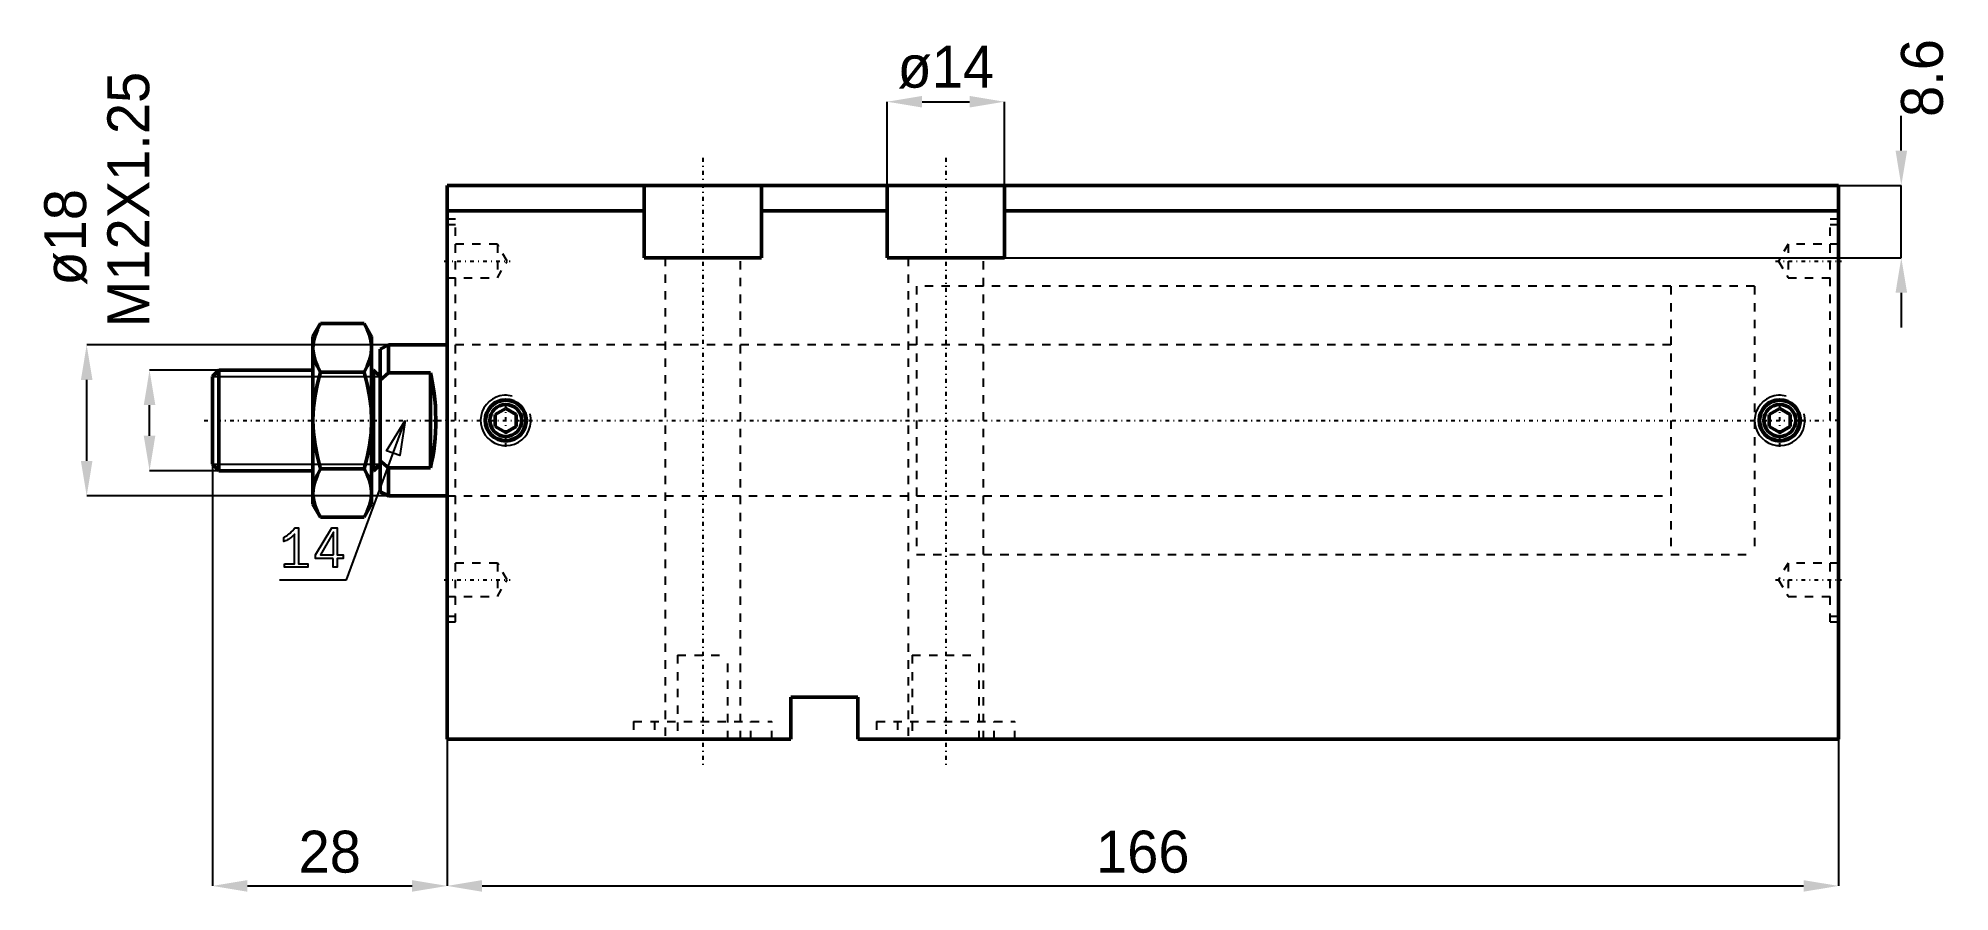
# Model space of a CAD drawing. Header units: millimetres. Extents: x -49 to 179, y -56 to 46.
import ezdxf

# ---------------------------------------------------------------- set-up
doc = ezdxf.new("R2010")
doc.units = ezdxf.units.MM
doc.linetypes.add('Center', pattern=[1.5, 0.45, -0.5, 0.05, -0.5])
doc.linetypes.add('Dashed', pattern=[2, 1, -1])
for name, color, linetype, lineweight in [('2d ConnectionPoints', 7, 'Continuous', 50), ('AM_0', 7, 'Continuous', 50), ('AM_5', 3, 'Continuous', 25), ('AM_7', 7, 'Center', 25), ('AM_9', 6, 'Dashed', 25)]:
    doc.layers.add(name, color=color, linetype=linetype, lineweight=lineweight)
doc.dimstyles.new('ISO-25', dxfattribs={"dimtxt": 2.5, "dimasz": 2.5, "dimexe": 1.25, "dimexo": 0.625, "dimtad": 1, "dimtxsty": 'Standard', "dimcen": 2.5, "dimadec": 0, "dimazin": 0, "dimtfac": 1, "dimtmove": 0, "dimatfit": 3, "dimfxl": 0, "dimarcsym": 0})

# ---------------------------------------------------------------- blocks, each defined once
blk = doc.blocks.new('1_JECX_MF_EXLA_32_90_0_rod__0_in_JECX_MF_160_J_EXLA_32_90_0__2')
at = {"layer": 'AM_0'}
for p, q in [((-15.11, 11.55), (-16, 10)), ((-15.11, 11.55), (-9.89, 11.55)), ((-9, 10), (-9.89, 11.55)), ((-16, 10), (-16, -10)), ((-9, 10), (-9, -10)), ((-7, 9), (-8, 8.5)), ((-8, 8.5), (-8, -8.5)), ((0, 9), (-7, 9)), ((-7, 9), (-7, 5.66)), ((-27.23, 6), (-28, 5.23)), ((-28, 5.23), (-28, -5.23)), ((-16, 6), (-27.23, 6)), ((-27.23, 6), (-27.23, -6)), ((-15.11, 5.77), (-9.89, 5.77)), ((-8.77, 6), (-9, 6)), ((-8, 5.23), (-8.77, 6)), ((-8.77, 6), (-8.77, -6)), ((-7, 5.66), (-8, 4.82)), ((-2, 5.66), (-7, 5.66)), ((-2, 5.66), (-2, -5.66)), ((-28, -5.23), (-27.23, -6)), ((-27.23, -6), (-16, -6)), ((-15.11, -5.77), (-9.89, -5.77)), ((-9, -6), (-8.77, -6)), ((-8.77, -6), (-8, -5.23)), ((-7, -5.66), (-2, -5.66)), ((-7, -5.66), (-7, -9)), ((-8, -8.5), (-7, -9)), ((-7, -9), (0, -9)), ((-16, -10), (-15.11, -11.55)), ((-9.89, -11.55), (-9, -10)), ((-15.11, -11.55), (-9.89, -11.55))]:
    blk.add_line(p, q, dxfattribs=at)
for points in [[(-15.11, 11.55), (-15.47, 10.84), (-15.75, 10.13), (-15.94, 9.4), (-16, 8.66)], [(-9, 8.66), (-9, 8.87), (-9.09, 9.54), (-9.27, 10.21), (-9.54, 10.88), (-9.89, 11.55)], [(-16, 8.66), (-16, 8.45), (-15.91, 7.78), (-15.73, 7.11), (-15.46, 6.44), (-15.11, 5.77)], [(-9.89, 5.77), (-9.53, 6.48), (-9.25, 7.19), (-9.06, 7.92), (-9, 8.66)], [(-15.11, 5.77), (-15.47, 4.39), (-15.75, 2.98), (-15.93, 1.53), (-16, 0.07), (-16, 0)], [(-9, 0), (-9.06, 1.45), (-9.24, 2.89), (-9.52, 4.34), (-9.89, 5.77)], [(-2, -5.66), (-1.85, -5.03), (-1.72, -4.36), (-1.6, -3.65), (-1.51, -2.92), (-1.44, -2.17), (-1.39, -1.4), (-1.36, -0.62), (-1.35, 0.17), (-1.37, 0.95), (-1.4, 1.73), (-1.46, 2.49), (-1.55, 3.23), (-1.65, 3.95), (-1.77, 4.64), (-1.91, 5.3), (-2, 5.66)], [(-16, 0), (-15.94, -1.45), (-15.76, -2.89), (-15.48, -4.34), (-15.11, -5.77)], [(-9.89, -5.77), (-9.53, -4.39), (-9.25, -2.98), (-9.07, -1.53), (-9, -0.07), (-9, 0)], [(-15.11, -5.77), (-15.47, -6.48), (-15.75, -7.19), (-15.94, -7.92), (-16, -8.66)], [(-9, -8.66), (-9, -8.45), (-9.09, -7.78), (-9.27, -7.11), (-9.54, -6.44), (-9.89, -5.77)], [(-8, -4.82), (-7.99, -4.83), (-7, -5.66)], [(-16, -8.66), (-16, -8.87), (-15.91, -9.54), (-15.73, -10.21), (-15.46, -10.88), (-15.11, -11.55)], [(-9.89, -11.55), (-9.53, -10.84), (-9.25, -10.13), (-9.06, -9.4), (-9, -8.66)]]:
    blk.add_lwpolyline(points, dxfattribs=at)
at = {"layer": 'AM_5'}
for p, q in [((-28, 5.23), (-8, 5.23)), ((-28, -5.23), (-8, -5.23))]:
    blk.add_line(p, q, dxfattribs=at)
at = {"layer": 'AM_7'}
blk.add_line((-29, 0), (164.2, 0), dxfattribs=at)
at = {"layer": 'AM_9'}
for p, q in [((156, 16), (146, 16)), ((146, 16), (146, -16)), ((156, 16), (156, -16)), ((146, 9), (0, 9)), ((0, -9), (146, -9)), ((146, -16), (156, -16))]:
    blk.add_line(p, q, dxfattribs=at)
blk = doc.blocks.new('2_JECX_MF_EXLA_32_90_0_body__0_in_JECX_MF_160_J_EXLA_32_90_0__2')
at = {"layer": 'AM_0'}
for p, q in [((0, -38), (0, 28)), ((166, 28), (0, 28)), ((23.5, 28), (23.5, 19.4)), ((37.5, 19.4), (37.5, 28)), ((52.5, 19.4), (52.5, 28)), ((66.5, 19.4), (66.5, 28)), ((166, -38), (166, 28)), ((23.5, 25), (0, 25)), ((52.5, 25), (37.5, 25)), ((166, 25), (66.5, 25)), ((23.5, 19.4), (37.5, 19.4)), ((52.5, 19.4), (66.5, 19.4)), ((7, 1.44), (5.75, 0.72)), ((5.75, 0.72), (5.75, -0.72)), ((8.25, 0.72), (7, 1.44)), ((8.25, -0.72), (8.25, 0.72)), ((159, 1.44), (157.75, 0.72)), ((157.75, 0.72), (157.75, -0.72)), ((160.25, 0.72), (159, 1.44)), ((160.25, -0.72), (160.25, 0.72)), ((5.75, -0.72), (7, -1.44)), ((7, -1.44), (8.25, -0.72)), ((157.75, -0.72), (159, -1.44)), ((159, -1.44), (160.25, -0.72)), ((41, -33), (41, -38)), ((49, -33), (41, -33)), ((49, -38), (49, -33)), ((41, -38), (0, -38)), ((166, -38), (49, -38))]:
    blk.add_line(p, q, dxfattribs=at)
for centre, radius in [((7, 0), 2.46), ((7, 0), 2.4), ((159, 0), 2.46), ((159, 0), 2.4), ((7, 0), 1.9), ((159, 0), 1.9)]:
    blk.add_circle(centre, radius, dxfattribs=at)
at = {"layer": 'AM_5'}
for centre in [(7, 0), (159, 0)]:
    blk.add_arc(centre, 3, 75, 15, dxfattribs=at)
at = {"layer": 'AM_7'}
for p, q in [((30.5, 31.3), (30.5, -41.3)), ((59.5, 31.3), (59.5, -41.3)), ((-0.36, 19), (7.51, 19)), ((158.49, 19), (166.36, 19)), ((7, -3.15), (7, 3.15)), ((159, -3.15), (159, 3.15)), ((166.05, 0), (164.95, 0)), ((-0.36, -19), (7.51, -19)), ((158.49, -19), (166.36, -19))]:
    blk.add_line(p, q, dxfattribs=at)
at = {"layer": 'AM_9'}
for p, q in [((1, 24), (0, 24)), ((1, 23.34), (0, 23.34)), ((1, -24), (1, 24)), ((165, -24), (165, 24)), ((166, 24), (165, 24)), ((166, 23.34), (165, 23.34)), ((6, 21), (0, 21)), ((7.15, 19), (6, 21)), ((6, 21), (6, 17)), ((160, 21), (158.85, 19)), ((166, 21), (160, 21)), ((160, 21), (160, 17)), ((6, 17), (7.15, 19)), ((26, 19.4), (26, -38)), ((35, -38), (35, 19.4)), ((55, 19.4), (55, -38)), ((64, -38), (64, 19.4)), ((158.85, 19), (160, 17)), ((0, 17), (6, 17)), ((156, 16), (56, 16)), ((56, 16), (56, -16)), ((156, 16), (156, -16)), ((160, 17), (166, 17)), ((56, 9), (0, 9)), ((0, -9), (56, -9)), ((6, -17), (0, -17)), ((7.15, -19), (6, -17)), ((6, -17), (6, -21)), ((56, -16), (156, -16)), ((160, -17), (158.85, -19)), ((166, -17), (160, -17)), ((160, -17), (160, -21)), ((6, -21), (7.15, -19)), ((158.85, -19), (160, -21)), ((0, -21), (6, -21)), ((160, -21), (166, -21)), ((0, -23.34), (1, -23.34)), ((0, -24), (1, -24)), ((165, -23.34), (166, -23.34)), ((165, -24), (166, -24)), ((27.5, -28), (33.5, -28)), ((27.5, -28), (27.5, -38)), ((33.5, -38), (33.5, -28)), ((55.5, -28), (63.5, -28)), ((55.5, -28), (55.5, -38)), ((63.5, -38), (63.5, -28)), ((22.25, -35.9), (38.75, -35.9)), ((22.25, -35.9), (22.25, -38)), ((24.75, -35.9), (24.75, -38)), ((36.25, -38), (36.25, -35.9)), ((38.75, -38), (38.75, -35.9)), ((51.25, -35.9), (67.75, -35.9)), ((51.25, -35.9), (51.25, -38)), ((53.75, -35.9), (53.75, -38)), ((65.25, -38), (65.25, -35.9)), ((67.75, -38), (67.75, -35.9))]:
    blk.add_line(p, q, dxfattribs=at)
blk = doc.blocks.new('*D3')
at = {"layer": 'AM_5', "color": 0, "lineweight": -2}
for p, q in [((52.5, 28), (52.5, 38)), ((56.67, 38), (62.33, 38)), ((66.5, 28), (66.5, 38))]:
    blk.add_line(p, q, dxfattribs=at)
at = {"layer": 'AM_5', "color": 0}
for points in [[(56.67, 38.69), (56.67, 37.31), (52.5, 38)], [(62.33, 37.31), (62.33, 38.69), (66.5, 38)]]:
    blk.add_solid(points, dxfattribs=at)
at = {"layer": 'Defpoints', "color": 0}
for p in [(66.5, 38), (52.5, 28), (66.5, 28)]:
    blk.add_point(p, dxfattribs=at)
at = {"layer": 'AM_5', "color": 0, "insert": (59.5, 42.11), "char_height": 5, "attachment_point": 5}
blk.add_mtext('ø14', dxfattribs=at)
blk = doc.blocks.new('*D4')
at = {"layer": 'AM_5', "color": 0, "lineweight": -2}
for p, q in [((173.5, 32.17), (173.5, 36.33)), ((66.5, 28), (173.5, 28)), ((173.5, 19.4), (173.5, 28)), ((66.5, 19.4), (173.5, 19.4)), ((173.5, 15.23), (173.5, 11.07))]:
    blk.add_line(p, q, dxfattribs=at)
at = {"layer": 'AM_5', "color": 0}
for points in [[(172.81, 32.17), (174.19, 32.17), (173.5, 28)], [(174.19, 15.23), (172.81, 15.23), (173.5, 19.4)]]:
    blk.add_solid(points, dxfattribs=at)
at = {"layer": 'Defpoints', "color": 0}
for p in [(66.5, 28), (173.5, 28), (66.5, 19.4)]:
    blk.add_point(p, dxfattribs=at)
at = {"layer": 'AM_5', "color": 0, "insert": (176, 40.83), "char_height": 5, "attachment_point": 5, "rotation": 90}
blk.add_mtext('8.6', dxfattribs=at)
blk = doc.blocks.new('*D5')
at = {"layer": 'AM_5', "color": 0, "lineweight": -2}
for p, q in [((0, -38), (0, -55.5)), ((166, -38), (166, -55.5)), ((4.17, -55.5), (161.83, -55.5))]:
    blk.add_line(p, q, dxfattribs=at)
at = {"layer": 'AM_5', "color": 0}
for points in [[(4.17, -54.81), (4.17, -56.19), (0, -55.5)], [(161.83, -56.19), (161.83, -54.81), (166, -55.5)]]:
    blk.add_solid(points, dxfattribs=at)
at = {"layer": 'Defpoints', "color": 0}
for p in [(0, -38), (166, -38), (166, -55.5)]:
    blk.add_point(p, dxfattribs=at)
at = {"layer": 'AM_5', "color": 0, "insert": (83, -51.45), "char_height": 5, "attachment_point": 5}
blk.add_mtext('166', dxfattribs=at)
blk = doc.blocks.new('*D6')
at = {"layer": 'AM_5', "color": 0, "lineweight": -2}
for p, q in [((-28, 0), (-28, -55.5)), ((0, -38), (0, -55.5)), ((-23.83, -55.5), (-4.17, -55.5))]:
    blk.add_line(p, q, dxfattribs=at)
at = {"layer": 'AM_5', "color": 0}
for points in [[(-23.83, -54.81), (-23.83, -56.19), (-28, -55.5)], [(-4.17, -56.19), (-4.17, -54.81), (0, -55.5)]]:
    blk.add_solid(points, dxfattribs=at)
at = {"layer": 'Defpoints', "color": 0}
for p in [(-28, 0), (0, -38), (0, -55.5)]:
    blk.add_point(p, dxfattribs=at)
at = {"layer": 'AM_5', "color": 0, "insert": (-14, -51.45), "char_height": 5, "attachment_point": 5}
blk.add_mtext('28', dxfattribs=at)
blk = doc.blocks.new('*D7')
at = {"layer": 'AM_5', "color": 0, "lineweight": -2}
for p, q in [((-7, 9), (-43, 9)), ((-43, -4.83), (-43, 4.83)), ((-7, -9), (-43, -9))]:
    blk.add_line(p, q, dxfattribs=at)
at = {"layer": 'AM_5', "color": 0}
for points in [[(-42.31, 4.83), (-43.69, 4.83), (-43, 9)], [(-43.69, -4.83), (-42.31, -4.83), (-43, -9)]]:
    blk.add_solid(points, dxfattribs=at)
at = {"layer": 'Defpoints', "color": 0}
for p in [(-43, 9), (-7, 9), (-7, -9)]:
    blk.add_point(p, dxfattribs=at)
at = {"layer": 'AM_5', "color": 0, "insert": (-45.5, 21.83), "char_height": 5, "attachment_point": 5, "rotation": 90}
blk.add_mtext('ø18', dxfattribs=at)
blk = doc.blocks.new('*D8')
at = {"layer": 'AM_5', "color": 0, "lineweight": -2}
for p, q in [((-27.23, 6), (-35.5, 6)), ((-35.5, -1.83), (-35.5, 1.83)), ((-27, -6), (-35.5, -6))]:
    blk.add_line(p, q, dxfattribs=at)
at = {"layer": 'AM_5', "color": 0}
for points in [[(-34.81, 1.83), (-36.19, 1.83), (-35.5, 6)], [(-36.19, -1.83), (-34.81, -1.83), (-35.5, -6)]]:
    blk.add_solid(points, dxfattribs=at)
at = {"layer": 'Defpoints', "color": 0}
for p in [(-35.5, 6), (-27.23, 6), (-27, -6)]:
    blk.add_point(p, dxfattribs=at)
at = {"layer": 'AM_5', "color": 0, "insert": (-38, 26.33), "char_height": 5, "attachment_point": 5, "rotation": 90}
blk.add_mtext('M12X1.25', dxfattribs=at)

msp = doc.modelspace()

# ---------------------------------------------------------------- linework, layer by layer
at = {"layer": '2d ConnectionPoints'}
msp.add_point((0, 0), dxfattribs=at)
at = {"layer": 'AM_5'}
for p, q in [((-12, -19), (-5, 0)), ((-20, -19), (-12, -19))]:
    msp.add_line(p, q, dxfattribs=at)
for points in [[(-5, 0), (-5.658, -4.198), (-7.222, -3.622), (-5, 0)], [(-19.392, -17.084), (-18.196, -17.084), (-18.196, -13.568), (-18.196, -13.568), (-18.261, -13.632), (-18.369, -13.733), (-18.369, -13.733), (-18.493, -13.839), (-18.583, -13.912), (-18.583, -13.912), (-18.677, -13.985), (-18.819, -14.088), (-18.819, -14.088), (-18.962, -14.183), (-19.058, -14.243), (-19.058, -14.243), (-19.151, -14.298), (-19.281, -14.364), (-19.281, -14.364), (-19.399, -14.411), (-19.47, -14.432), (-19.47, -13.938), (-19.47, -13.938), (-19.381, -13.896), (-19.242, -13.816), (-19.242, -13.816), (-19.094, -13.715), (-18.991, -13.637), (-18.991, -13.637), (-18.887, -13.554), (-18.737, -13.424), (-18.737, -13.424), (-18.592, -13.289), (-18.498, -13.197), (-18.498, -13.197), (-18.41, -13.106), (-18.291, -12.978), (-18.291, -12.978), (-18.19, -12.86), (-18.131, -12.787), (-17.715, -12.787), (-17.715, -17.084), (-16.63, -17.084), (-16.63, -17.5), (-19.392, -17.5), (-19.392, -17.084)], [(-13.575, -16.46), (-15.681, -16.46), (-15.681, -16.038), (-13.764, -12.787), (-13.12, -12.787), (-13.12, -16.021), (-12.418, -16.021), (-12.418, -16.46), (-13.12, -16.46), (-13.12, -17.5), (-13.575, -17.5), (-13.575, -16.46)], [(-13.569, -16.021), (-13.569, -13.334), (-15.123, -16.021), (-13.569, -16.021)]]:
    msp.add_lwpolyline(points, dxfattribs=at)

# ---------------------------------------------------------------- block references
for name in ['2_JECX_MF_EXLA_32_90_0_body__0_in_JECX_MF_160_J_EXLA_32_90_0__2', '1_JECX_MF_EXLA_32_90_0_rod__0_in_JECX_MF_160_J_EXLA_32_90_0__2']:
    msp.add_blockref(name, (0, 0))

# ---------------------------------------------------------------- dimensions: what is measured, and where the dimension line sits
for base, p1, p2, text, picture, middle in [((66.5, 38), (52.5, 28), (66.5, 28), 'ø14', '*D3', (59.5, 38)), ((0, -55.5), (-28, 0), (0, -38), '28', '*D6', (-14, -55.5)), ((166, -55.5), (0, -38), (166, -38), '166', '*D5', (83, -55.5))]:
    dim = msp.add_linear_dim(base=base, p1=p1, p2=p2, text=text, dimstyle='ISO-25', override={"dimtxt": 5, "dimasz": 4.166667, "dimexe": 0, "dimexo": 0, "dimgap": 1.5}, dxfattribs=at)
    dim.commit()
    dim.dimension.update_dxf_attribs({"geometry": picture, "text_midpoint": middle, "dimtype": 160})
for base, p1, p2, text, picture, middle in [((173.5, 28), (66.5, 19.4), (66.5, 28), '8.6', '*D4', (176, 40.833)), ((-35.5, 6), (-27, -6), (-27.233, 6), 'M12X1.25', '*D8', (-38, 26.333)), ((-43, 9), (-7, -9), (-7, 9), 'ø18', '*D7', (-45.5, 21.833))]:
    dim = msp.add_linear_dim(base=base, p1=p1, p2=p2, angle=90, text=text, dimstyle='ISO-25', override={"dimtxt": 5, "dimasz": 4.166667, "dimexe": 0, "dimexo": 0, "dimgap": 1.5}, dxfattribs=at)
    dim.commit()
    dim.dimension.update_dxf_attribs({"geometry": picture, "text_midpoint": middle, "dimtype": 160, "text_rotation": 90})

doc.saveas('drawing.dxf')
